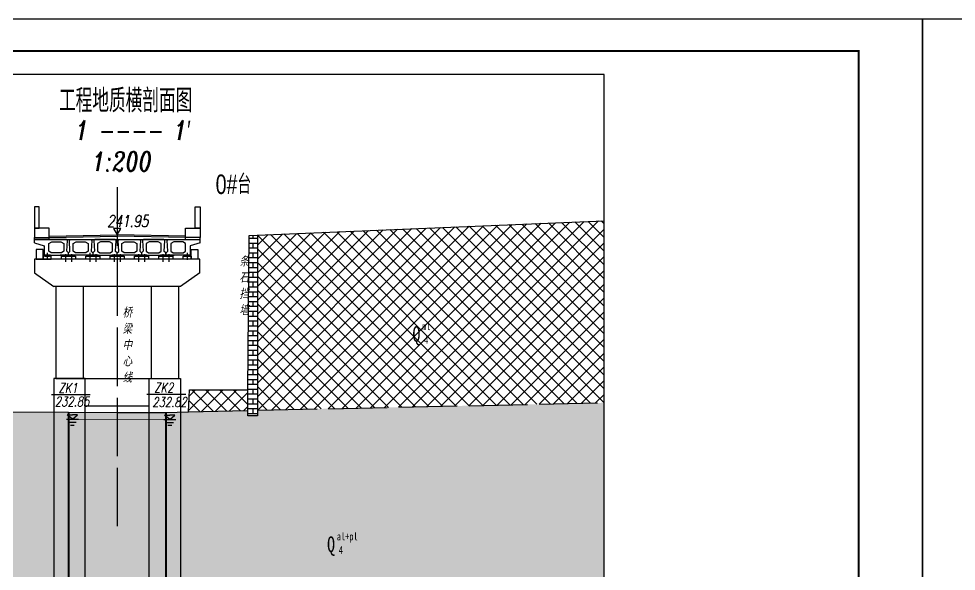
# Model space of a CAD drawing. Header units: millimetres. Extents: x -513 to 23624, y -721 to 12066.
# Drawn here: x -324.2 to -83.5, y -385.5 to -243.7 of the extents above; entities that cross this region are included whole.
import ezdxf

# ---------------------------------------------------------------- set-up
doc = ezdxf.new("R2010")
doc.units = ezdxf.units.MM
doc.linetypes.add('ACAD_ISO10W100', pattern=[18, 12, -3, 0, -3])
doc.linetypes.add('x-tc', pattern=[18, 15, -3])
for name, color, linetype in [('C35', 1, 'Continuous'), ('图框', 7, 'Continuous'), ('地形线', 7, 'Continuous'), ('文字层', 7, 'Continuous'), ('桥型', 1, 'Continuous'), ('水位', 6, 'Continuous')]:
    doc.layers.add(name, color=color, linetype=linetype)
doc.layers.add('结构轮廓', color=1, linetype='Continuous', lineweight=35)
doc.styles.add('fsdb', font='italc1.shx', dxfattribs={"width": 0.75, "bigfont": 'fsdb.shx'})
doc.styles.add('style1', font='fsdb_e.shx', dxfattribs={"width": 0.75, "bigfont": 'fsdb.shx'})
doc.styles.add('xdb', font='italc1.shx', dxfattribs={"width": 0.75, "bigfont": 'fsdb.shx'})
doc.styles.add('宋体', font='italc1.shx', dxfattribs={"width": 0.75, "bigfont": 'fsdb.shx'})

# ---------------------------------------------------------------- blocks, each defined once
blk = doc.blocks.new('地下水标记(剖面)')
at = {"layer": '文字层', "color": 7, "linetype": 'Continuous'}
for p, q in [((-1.53, 0), (1.53, 0)), ((0, 0.01), (-1.32, 1.1)), ((-1.32, 1.1), (0, 1.1)), ((0, 0.01), (1.32, 1.1)), ((1.32, 1.1), (0, 1.1)), ((-1.01, -0.75), (0.99, -0.75)), ((-0.51, -1.5), (0.49, -1.5))]:
    blk.add_line(p, q, dxfattribs=at)
blk = doc.blocks.new('ewew')
at = {"layer": 'C35', "color": 1, "flags": 128}
blk.add_lwpolyline([(453906.033, 3475331.048), (453906.083, 3475330.998), (453906.053, 3475330.448), (453906.133, 3475330.368), (453906.133, 3475330.248), (453904.893, 3475330.248), (453904.893, 3475330.368), (453904.967, 3475330.442), (453904.943, 3475330.998), (453904.993, 3475331.048), (453906.033, 3475331.048)], dxfattribs=at)
at = {"layer": 'C35', "color": 1}
blk.add_lwpolyline([(453905.133, 3475330.848), (453905.283, 3475330.928), (453905.743, 3475330.928), (453905.893, 3475330.848), (453905.893, 3475330.448), (453905.773, 3475330.368), (453905.253, 3475330.368), (453905.133, 3475330.448), (453905.133, 3475330.848)], dxfattribs=at)
blk = doc.blocks.new('ewewe')
at = {"layer": 'C35', "color": 1}
for p, q in [((453909.428, 3475326.706), (453909.428, 3475326.866)), ((453911.068, 3475326.866), (453909.428, 3475326.866)), ((453909.428, 3475326.706), (453909.928, 3475326.546)), ((453909.928, 3475326.546), (453909.928, 3475326.066)), ((453911.118, 3475326.816), (453911.068, 3475326.866)), ((453911.088, 3475326.266), (453911.118, 3475326.816)), ((453909.928, 3475326.066), (453911.168, 3475326.066)), ((453911.168, 3475326.186), (453911.088, 3475326.266)), ((453911.168, 3475326.066), (453911.168, 3475326.186)), ((453911.168, 3475326.066), (453911.168, 3475326.186))]:
    blk.add_line(p, q, dxfattribs=at)
blk.add_lwpolyline([(453910.168, 3475326.666), (453910.318, 3475326.746), (453910.778, 3475326.746), (453910.928, 3475326.666), (453910.928, 3475326.266), (453910.808, 3475326.186), (453910.288, 3475326.186), (453910.168, 3475326.266), (453910.168, 3475326.666)], dxfattribs=at)
at = {"layer": '结构轮廓', "color": 1}
for p, q in [((453909.949, 3475326.066), (453910.248, 3475326.066)), ((453910.749, 3475326.066), (453911.048, 3475326.066))]:
    blk.add_line(p, q, dxfattribs=at)

msp = doc.modelspace()

# ---------------------------------------------------------------- hatches: boundary and pattern name
at = {"linetype": 'Continuous'}
h = msp.add_hatch(dxfattribs=at)
h.set_pattern_fill('STT', style=0, pattern_type=2)
h.set_pattern_definition([(45, (0, 0), (-1.767767, 1.767767), []), (135, (0, 0), (-1.767767, -1.767767), [])])
h.paths.add_polyline_path([(-262.95545, -299.21057), (-262.95545, -340.6708), (-262.95545, -344.17133), (-173.93539, -342.24987), (-173.93539, -295.5226)])
h.paths.add_polyline_path([(-280.3961, -338.92515), (-280.60658, -344.55233), (-265.3961, -344.22401), (-265.3961, -338.92515)])
h.paths.add_polyline_path([(-221.14158, -321.0935), (-218.24158, -321.0935), (-218.24158, -324.0935), (-221.14158, -324.0935)], flags=24)
h.paths.add_polyline_path([(-220.64158, -324.5935), (-218.72491, -324.5935), (-218.72491, -327.5935), (-220.64158, -327.5935)], flags=24)
h.paths.add_polyline_path([(-224.14158, -321.5935), (-220.27491, -321.5935), (-220.27491, -328.03794), (-224.14158, -328.03794)], flags=24)
h = msp.add_hatch(dxfattribs=at)
h.set_pattern_fill('HY', scale=0.5, style=0, pattern_type=2)
h.set_pattern_definition([(0, (0, 0), (0, 1.25), []), (90, (0, 0), (-2, 1.25), [1.25, -1.25])])
h.paths.add_polyline_path([(-262.95545, -299.21057), (-265.02983, -299.29651), (-265.3961, -338.92515), (-265.3961, -344.22401), (-262.95545, -344.17133), (-262.95545, -340.6708)])
h.paths.add_polyline_path([(-262.95545, -344.17133), (-265.3961, -344.22401), (-265.3961, -345.64416), (-262.95545, -345.64416)])
h = msp.add_hatch(dxfattribs=at)
h.set_pattern_fill('LST', style=0, pattern_type=2)
h.set_pattern_definition([(0, (0, 0), (0, 10), [1, -9]), (45, (1, 0), (-10, 8e-16), [0.7071, -13.43503]), (135, (0, 0), (-8e-16, -10), [0.7071, -13.43503]), (90, (-0.5, 0.5), (-10, 6e-16), [0.5, -9.5]), (135, (3.75, 3.75), (-8e-16, -10), [1.06066, -13.08148]), (90, (1.5, 0.5), (-10, 6e-16), [0.5, -9.5]), (45, (-0.5, 1), (-10, 8e-16), [0.7071, -13.43503]), (0, (0, 1.5), (0, 10), [1, -9]), (135, (1.5, 1), (-8e-16, -10), [0.7071, -13.43503]), (45, (7.5, -0.5), (-10, 8e-16), [0.7071, -13.43503]), (90, (8, 0), (-10, 6e-16), [1, -9]), (135, (8, 1), (-8e-16, -10), [0.7071, -13.43503]), (0, (7, -0.5), (0, 10), [0.5, -9.5]), (0, (7, 1.5), (0, 10), [0.5, -9.5]), (135, (7, -0.5), (-8e-16, -10), [0.7071, -13.43503]), (90, (6.5, 0), (-10, 6e-16), [1, -9]), (45, (6.5, 1), (-10, 8e-16), [0.7071, -13.43503]), (0, (3.75, 3.75), (0, 10), [0.5, -9.5]), (45, (4.25, 3.75), (-10, 8e-16), [0.7071, -13.43503]), (90, (4.75, 4.25), (-10, 6e-16), [0.5, -9.5]), (135, (4.75, 4.75), (-8e-16, -10), [1.06066, -13.08148]), (0, (3.5, 5.5), (0, 10), [0.5, -9.5]), (90, (3, 4.5), (-10, 6e-16), [0.5, -9.5]), (45, (3, 5), (-10, 8e-16), [0.7071, -13.43503]), (0, (7.5, 5), (0, 10), [0.5, -9.5]), (45, (8, 5), (-10, 8e-16), [1.06066, -13.08148]), (90, (8.75, 5.75), (-10, 6e-16), [0.5, -9.5]), (135, (7.5, 5), (-8e-16, -10), [0.7071, -13.43503]), (90, (7, 5.5), (-10, 6e-16), [0.5, -9.5]), (45, (7, 6), (-10, 8e-16), [1.06066, -13.08148]), (0, (7.75, 6.75), (0, 10), [0.5, -9.5]), (135, (8.75, 6.25), (-8e-16, -10), [0.7071, -13.43503]), (0, (3.75, 7.5), (0, 10), [0.5, -9.5]), (135, (3.75, 7.5), (-8e-16, -10), [0.7071, -13.43503]), (90, (3.25, 8), (-10, 6e-16), [0.5, -9.5]), (45, (3.25, 8.5), (-10, 8e-16), [1.06066, -13.08148]), (0, (4, 9.25), (0, 10), [0.5, -9.5]), (135, (5, 8.75), (-8e-16, -10), [0.7071, -13.43503]), (90, (5, 8.25), (-10, 6e-16), [0.5, -9.5]), (45, (4.25, 7.5), (-10, 8e-16), [1.06066, -13.08148]), (90, (0, 1.2), (-2.5, 2.5), [0.1, -4.9]), (0, (0, 1.3), (2.5, 2.5), [0.1, -4.9]), (90, (0.1, 1.2), (-2.5, 2.5), [0.1, -4.9]), (0, (0, 1.2), (2.5, 2.5), [0.1, -4.9])])
h.paths.add_polyline_path([(-262.95545, -345.64416), (-265.3961, -345.64416), (-265.3961, -344.22401), (-280.60658, -344.55233), (-286.43539, -344.7726), (-286.43539, -402.2726), (-173.93539, -388.45754), (-173.93539, -342.24987), (-262.95545, -344.17133)])
h.paths.add_polyline_path([(-286.43539, -344.7726), (-298.93539, -344.7226), (-311.43539, -344.6226), (-311.43539, -408.6226), (-286.43539, -402.2726)])
h.paths.add_polyline_path([(-423.93539, -344.4226), (-423.93539, -419.57165), (-311.43539, -408.6226), (-311.43539, -344.6226)])
h.paths.add_polyline_path([(-285.93539, -400.2726), (-275.24015, -400.2726), (-275.24015, -403.2726), (-285.93539, -403.2726)], flags=9)
h.paths.add_polyline_path([(-243.0616, -375.05351), (-237.02827, -375.05351), (-237.02827, -378.42017), (-243.0616, -378.42017)], flags=24)
h.paths.add_polyline_path([(-242.5616, -378.55351), (-240.64493, -378.55351), (-240.64493, -381.55351), (-242.5616, -381.55351)], flags=24)
h.paths.add_polyline_path([(-246.0616, -375.55351), (-242.19493, -375.55351), (-242.19493, -381.99795), (-246.0616, -381.99795)], flags=24)
h.paths.add_polyline_path([(-310.93539, -406.6226), (-299.57349, -406.6226), (-299.57349, -409.6226), (-310.93539, -409.6226)], flags=9)
h.paths.add_polyline_path([(-362.45183, -388.12071), (-356.4185, -388.12071), (-356.4185, -391.48738), (-362.45183, -391.48738)], flags=24)
h.paths.add_polyline_path([(-361.95183, -391.62071), (-360.03516, -391.62071), (-360.03516, -394.62071), (-361.95183, -394.62071)], flags=24)
h.paths.add_polyline_path([(-365.45183, -388.62071), (-361.58516, -388.62071), (-361.58516, -395.06516), (-365.45183, -395.06516)], flags=24)

# ---------------------------------------------------------------- linework, layer by layer
for p, q in [((-173.93539, -258.0136), (-423.93539, -258.0136)), ((-173.93539, -489.7726), (-173.93539, -258.0136)), ((-315.84068, -340.10655), (-305.84068, -340.10655))]:
    msp.add_line(p, q)
at = {"color": 7, "linetype": 'Continuous'}
msp.add_line((-291.32605, -340.02809), (-281.32605, -340.02809), dxfattribs=at)
at = {"color": 7, "linetype": 'Continuous', "const_width": 0.5}
msp.add_lwpolyline([(-495.12419, -251.95359), (-108.61078, -251.95359), (-108.61078, -533.28336), (-495.12419, -533.28336)], close=True, dxfattribs=at)
at = {"color": 7, "linetype": 'Continuous'}
for points in [[(-286.43539, -344.7726), (-280.60658, -344.55233), (-280.3961, -338.92515), (-265.3961, -338.92515), (-265.02983, -299.29651)], [(-262.95545, -299.21057), (-262.95545, -340.6708), (-262.95545, -345.64416), (-265.3961, -345.64416), (-265.3961, -338.92515)]]:
    msp.add_lwpolyline(points, dxfattribs=at)
at = {"color": 7, "linetype": 'x-tc'}
msp.add_lwpolyline([(-280.60658, -344.55233), (-173.93539, -342.24987)], dxfattribs=at)
for points in [[(-311.43539, -344.6226, 0.5, 0.5, 0), (-311.43539, -464.1226, 0, 0, 0)], [(-286.43539, -344.7726, 0.5, 0.5, 0), (-286.43539, -468.7726, 0, 0, 0)]]:
    msp.add_lwpolyline(points, format="xyseb")
at = {"layer": '图框', "color": 9}
for points in [[(-92.19112, -540.91461), (-512.68364, -540.91461), (-512.68364, -243.7014), (-92.19112, -243.7014)], [(328.3014, -540.91461), (-92.19112, -540.91461), (-92.19112, -243.7014), (328.3014, -243.7014)]]:
    msp.add_lwpolyline(points, close=True, dxfattribs=at)
at = {"layer": '地形线'}
for p, q in [((-265.02983, -299.29651), (-173.93539, -295.5226)), ((-423.93539, -344.4226), (-311.43539, -344.6226)), ((-311.43539, -344.6226), (-298.93539, -344.7226)), ((-298.93539, -344.7226), (-286.43539, -344.7726))]:
    msp.add_line(p, q, dxfattribs=at)
at = {"layer": '桥型'}
for p, q in [((-316.43539, -297.4726), (-320.18539, -297.4726)), ((-320.18539, -297.4726), (-320.17739, -299.87252)), ((-316.43539, -300.37252), (-316.43539, -297.4726)), ((-281.41939, -300.37252), (-281.41939, -297.4726)), ((-281.41939, -297.4726), (-277.66939, -297.4726)), ((-277.66939, -297.4726), (-277.67739, -299.87252)), ((-320.18539, -299.87268), (-316.43539, -299.87268)), ((-320.17739, -300.37252), (-277.67739, -300.37252)), ((-316.43539, -299.4726), (-298.93539, -299.1226)), ((-316.42739, -299.87252), (-298.92739, -299.52252)), ((-281.42739, -299.87252), (-298.92739, -299.52252)), ((-281.41939, -299.4726), (-298.91939, -299.1226)), ((-277.66939, -299.87268), (-281.41939, -299.87268)), ((-320.20239, -305.38252), (-320.20239, -308.88252)), ((-316.92739, -303.77705), (-316.92739, -305.56995)), ((-312.22739, -304.07252), (-312.22739, -306.11611)), ((-310.67739, -304.07252), (-310.67739, -306.11611)), ((-305.97739, -303.77705), (-305.97739, -305.56995)), ((-305.97739, -304.07252), (-305.97739, -306.11611)), ((-304.42739, -304.07252), (-304.42739, -306.11611)), ((-299.72739, -304.07252), (-299.72739, -306.11611)), ((-298.17739, -304.07252), (-298.17739, -306.11611)), ((-293.47739, -304.07252), (-293.47739, -306.11611)), ((-291.92739, -304.07252), (-291.92739, -306.11611)), ((-287.22739, -304.07252), (-287.22739, -306.11611)), ((-285.67739, -304.07252), (-285.67739, -306.11611)), ((-280.9774, -303.77705), (-280.9774, -305.56995)), ((-320.20239, -308.88252), (-315.20239, -312.38252)), ((-277.70239, -308.88252), (-282.70239, -312.38252)), ((-314.70239, -312.38252), (-314.70239, -336.04811)), ((-307.70239, -312.38252), (-307.70239, -336.04811)), ((-290.20239, -312.38252), (-290.20239, -336.04811)), ((-283.20239, -312.38252), (-283.20239, -336.04811)), ((-314.70239, -336.04811), (-283.20239, -336.04811)), ((-307.20239, -343.04811), (-290.70239, -343.04811))]:
    msp.add_line(p, q, dxfattribs=at)
at = {"layer": '桥型', "linetype": 'x-tc'}
msp.add_lwpolyline([(-298.93539, -286.95249), (-298.93539, -376.08345)], dxfattribs=at)
at = {"layer": '桥型'}
for points in [[(-320.18539, -297.4726), (-318.93539, -297.4726), (-318.93539, -291.9726), (-320.18539, -291.9726)], [(-277.66939, -297.4726), (-278.91939, -297.4726), (-278.91939, -291.9726), (-277.66939, -291.9726)], [(-298.93539, -299.1226), (-298.03651, -297.5326), (-299.86293, -297.54914)], [(-319.70239, -305.38252), (-317.95239, -305.38252), (-317.95239, -302.88252), (-319.70239, -302.88252)], [(-278.20239, -305.38252), (-279.95239, -305.38252), (-279.95239, -302.88252), (-278.20239, -302.88252)], [(-317.92739, -305.38252), (-315.92739, -305.38252), (-315.92739, -304.63252), (-317.92739, -304.63252)], [(-317.55239, -304.63252), (-316.30239, -304.63252), (-316.30239, -304.37252), (-317.55239, -304.37252)], [(-313.22739, -304.63252), (-309.67739, -304.63252), (-309.67739, -305.38252), (-313.22739, -305.38252)], [(-312.85239, -304.63252), (-311.60239, -304.63252), (-311.60239, -304.37252), (-312.85239, -304.37252)], [(-311.30239, -304.63252), (-310.05239, -304.63252), (-310.05239, -304.37252), (-311.30239, -304.37252)], [(-306.97739, -304.63252), (-303.42739, -304.63252), (-303.42739, -305.38252), (-306.97739, -305.38252)], [(-306.60239, -304.63252), (-305.35239, -304.63252), (-305.35239, -304.37252), (-306.60239, -304.37252)], [(-306.60239, -304.63252), (-305.35239, -304.63252), (-305.35239, -304.37252), (-306.60239, -304.37252)], [(-305.05239, -304.63252), (-303.80239, -304.63252), (-303.80239, -304.37252), (-305.05239, -304.37252)], [(-300.72739, -304.63252), (-297.17739, -304.63252), (-297.17739, -305.38252), (-300.72739, -305.38252)], [(-300.35239, -304.63252), (-299.10239, -304.63252), (-299.10239, -304.37252), (-300.35239, -304.37252)], [(-298.80239, -304.63252), (-297.55239, -304.63252), (-297.55239, -304.37252), (-298.80239, -304.37252)], [(-294.47739, -304.63252), (-290.92739, -304.63252), (-290.92739, -305.38252), (-294.47739, -305.38252)], [(-294.10239, -304.63252), (-292.85239, -304.63252), (-292.85239, -304.37252), (-294.10239, -304.37252)], [(-292.55239, -304.63252), (-291.30239, -304.63252), (-291.30239, -304.37252), (-292.55239, -304.37252)], [(-288.22739, -304.63252), (-284.67739, -304.63252), (-284.67739, -305.38252), (-288.22739, -305.38252)], [(-287.85239, -304.63252), (-286.60239, -304.63252), (-286.60239, -304.37252), (-287.85239, -304.37252)], [(-286.30239, -304.63252), (-285.05239, -304.63252), (-285.05239, -304.37252), (-286.30239, -304.37252)], [(-279.9774, -305.38252), (-281.9774, -305.38252), (-281.9774, -304.63252), (-279.9774, -304.63252)], [(-280.3524, -304.63252), (-281.6024, -304.63252), (-281.6024, -304.37252), (-280.3524, -304.37252)], [(-315.20239, -454.38655), (-307.20239, -454.38655), (-307.20239, -336.04811), (-315.20239, -336.04811)], [(-282.70239, -454.38655), (-290.70239, -454.38655), (-290.70239, -336.04811), (-282.70239, -336.04811)]]:
    msp.add_lwpolyline(points, close=True, dxfattribs=at)
for points in [[(-320.17739, -300.37252), (-320.17739, -299.87252)], [(-277.67739, -300.37252), (-277.67739, -299.87252)], [(-277.70239, -308.88252), (-277.70239, -305.38252), (-320.20239, -305.38252), (-320.20239, -308.88252)], [(-282.70239, -312.38252), (-315.20239, -312.38252)]]:
    msp.add_lwpolyline(points, dxfattribs=at)
at = {"layer": '水位', "color": 7, "linetype": 'ACAD_ISO10W100'}
msp.add_lwpolyline([(-311.43539, -346.4726, 0.2, 0.2, 0), (-286.43539, -346.5226, 0, 0, 0)], format="xyseb", dxfattribs=at)

# ---------------------------------------------------------------- block references
at = {"layer": '桥型', "yscale": 5, "zscale": 5}
for name, p, xscale in [('ewewe', (-2269867.3174, -17376934.70406), 5), ('ewew', (-2269835.89334, -17376955.61439), 5), ('ewew', (2269225.48855, -17376955.61439), -5), ('ewew', (-2269823.39334, -17376955.61439), 5), ('ewew', (2269237.98855, -17376955.61439), -5), ('ewewe', (2269269.46261, -17376934.70406), -5)]:
    msp.add_blockref(name, p, dxfattribs=dict(at, xscale=xscale))
at = {"layer": '水位', "color": 7, "linetype": 'Continuous'}
msp.add_blockref('地下水标记(剖面)', (-310.43539, -346.4726), dxfattribs=at)
at = {"layer": '水位', "color": 7, "linetype": 'ACAD_ISO10W100'}
msp.add_blockref('地下水标记(剖面)', (-285.43539, -346.5226), dxfattribs=at)

# ---------------------------------------------------------------- texts
at = {"color": 7, "linetype": 'Continuous', "attachment_point": 1, "style": '宋体'}
for s, insert, char_height, width in [('条石挡墙', (-267.58979, -304.75212), 2.5, 0.9207224), ('{\\fSimSun|b0|i0|c134|p2;ml}', (-220.64158, -321.5935), 2, 20), ('{\\fSimSun|b0|i0|c134|p2;Q}', (-223.14158, -322.5935), 4, 8), ('{\\fSimSun|b0|i0|c134|p2;4}', (-220.14158, -325.0935), 2, 4), ('{\\fSimSun|b0|i0|c134|p2;Q}', (-245.0616, -376.55351), 4, 8), ('{\\fSimSun|b0|i0|c134|p2;al+pl}', (-242.5616, -375.55351), 2, 20), ('{\\fSimSun|b0|i0|c134|p2;4}', (-242.0616, -379.05351), 2, 4)]:
    msp.add_mtext(s, dxfattribs=dict(at, insert=insert, char_height=char_height, width=width))
at = {"char_height": 2.5, "attachment_point": 1, "rotation": 359.9999985, "style": 'xdb'}
for s, insert, width in [('ZK1', (-314.01183, -337.22443), 15), ('232.85', (-314.92899, -340.6872), 30)]:
    msp.add_mtext(s, dxfattribs=dict(at, insert=insert, width=width))
at = {"color": 7, "linetype": 'Continuous', "char_height": 2.5, "attachment_point": 1, "rotation": 359.9999985, "style": 'xdb'}
for s, insert, width in [('ZK2', (-289.40647, -337.12813), 15), ('232.82', (-289.91168, -340.82536), 30)]:
    msp.add_mtext(s, dxfattribs=dict(at, insert=insert, width=width))
at = {"layer": '图框', "attachment_point": 1, "style": 'xdb'}
for s, insert, char_height, width in [('  工程地质横剖面图', (-320.04818, -261.71258), 6, 84), (' 1 ---- 1′', (-312.15663, -269.83412), 5, 100), ('1:200', (-305.29923, -277.82698), 5, 100)]:
    msp.add_mtext(s, dxfattribs=dict(at, insert=insert, char_height=char_height, width=width))
at = {"layer": '桥型', "style": 'fsdb', "width": 0.75}
msp.add_text('241.95', height=3, dxfattribs=at).set_placement((-301.5322, -297.11816))
at = {"layer": '桥型', "linetype": 'Continuous', "insert": (-273.66306, -283.67658), "char_height": 5, "width": 10.9512284, "attachment_point": 1, "style": 'style1'}
msp.add_mtext('0#台', dxfattribs=at)
at = {"layer": '桥型', "insert": (-297.56475, -317.90182), "char_height": 2.5, "width": 1.4509533, "attachment_point": 1, "style": '宋体'}
msp.add_mtext('桥梁中心线', dxfattribs=at)

doc.saveas('drawing.dxf')
